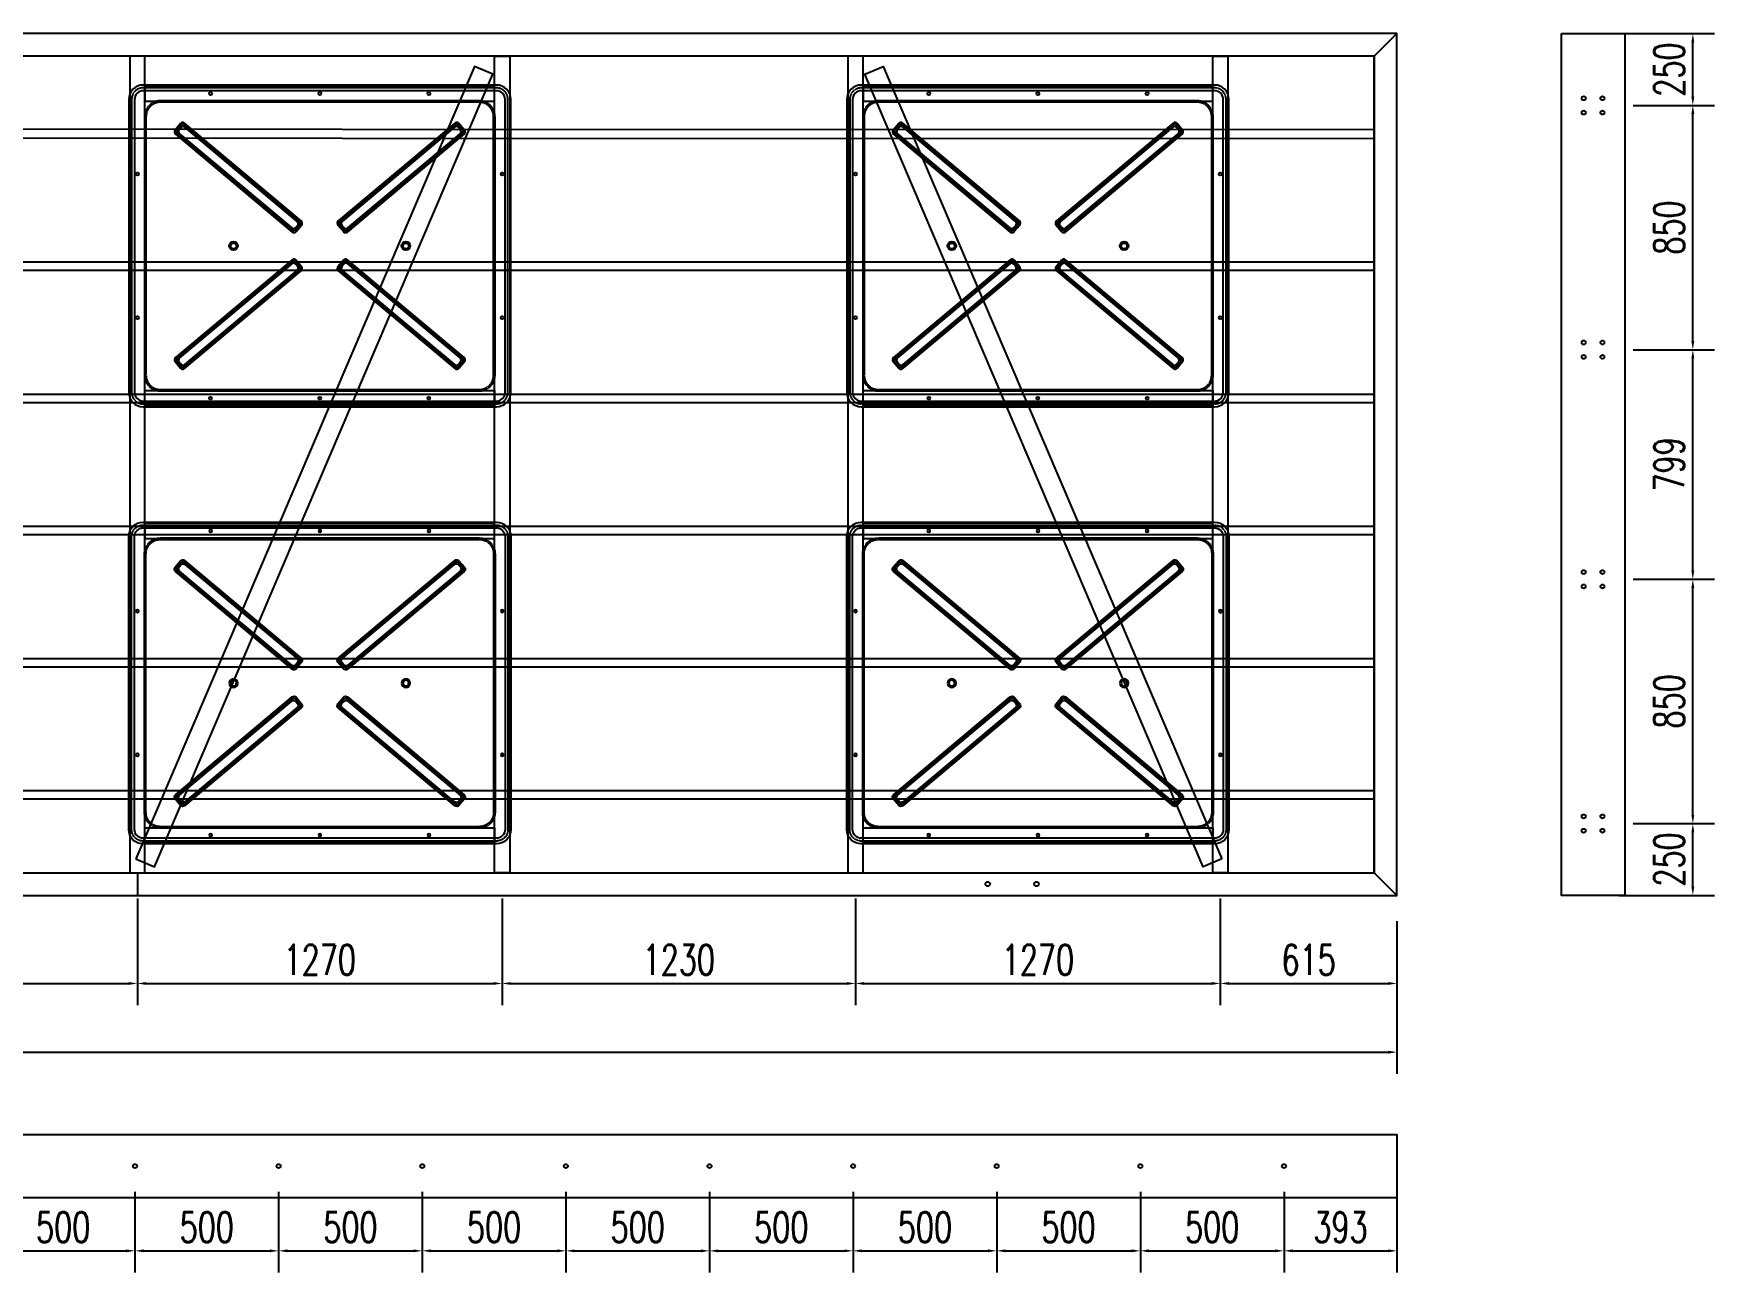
# Model space of a CAD drawing. Header units: millimetres. Extents: x 20612 to 158249, y -13511 to 156976.
# Drawn here: x 72929 to 78780, y 7996 to 12308 of the extents above; entities that cross this region are included whole.
import ezdxf

# ---------------------------------------------------------------- set-up
doc = ezdxf.new("R2010")
doc.units = ezdxf.units.MM
doc.header["$LTSCALE"] = 10
doc.linetypes.add('-6_350_HOLE$0$DASH', pattern=[0.35, 0.25, -0.1])
for name, color, linetype in [('W-FLOAT_BOWL浮筒', 253, 'Continuous'), ('W-STEEL_FRAME钢架', 3, 'Continuous'), ('W-STEEL_KEEL钢龙骨', 5, 'Continuous')]:
    doc.layers.add(name, color=color, linetype=linetype)
doc.styles.add('STANDARD_T3', font='simplex.shx', dxfattribs={"width": 0.7, "bigfont": 'hztxt.shx'})
doc.dimstyles.new('W&&30', dxfattribs={"dimtxt": 105, "dimasz": 30, "dimexe": 75, "dimexo": 90, "dimgap": 30, "dimtad": 1, "dimdec": 0, "dimzin": 0, "dimdsep": 46, "dimtxsty": 'STANDARD_T3', "dimcen": 0.09, "dimclrd": 1, "dimclre": 1, "dimclrt": 7, "dimazin": 2, "dimtfac": 1, "dimtdec": 0, "dimtix": 1, "dimtmove": 2, "dimatfit": 3, "dimfxl": 100, "dimtolj": 1, "dimtzin": 0, "dimarcsym": 0})

# ---------------------------------------------------------------- blocks, each defined once
blk = doc.blocks.new('*D191')
at = {"color": 1, "lineweight": -2, "transparency": 16777216}
for p, q in [((72060.3, 9297.2), (72060.3, 8926.5)), ((73290.3, 9297.2), (73290.3, 8926.5)), ((72090.3, 9001.5), (73260.3, 9001.5))]:
    blk.add_line(p, q, dxfattribs=at)
at = {"color": 1, "transparency": 16777216}
for points in [[(72090.3, 9006.5), (72090.3, 8996.5), (72060.3, 9001.5)], [(73260.3, 9006.5), (73260.3, 8996.5), (73290.3, 9001.5)]]:
    blk.add_solid(points, dxfattribs=at)
at = {"layer": 'Defpoints', "color": 0, "transparency": 16777216}
for p in [(72060.3, 9387.2), (73290.3, 9387.2), (73290.3, 9001.5)]:
    blk.add_point(p, dxfattribs=at)
at = {"color": 7, "transparency": 16777216, "insert": (72675.3, 9084), "char_height": 105, "attachment_point": 5, "style": 'STANDARD_T3'}
blk.add_mtext('\\A1;1230', dxfattribs=at)
blk = doc.blocks.new('*D192')
at = {"color": 1, "lineweight": -2, "transparency": 16777216}
for p, q in [((73290.3, 9297.2), (73290.3, 8926.5)), ((74560.3, 9297.2), (74560.3, 8926.5)), ((73320.3, 9001.5), (74530.3, 9001.5))]:
    blk.add_line(p, q, dxfattribs=at)
at = {"color": 1, "transparency": 16777216}
for points in [[(73320.3, 9006.5), (73320.3, 8996.5), (73290.3, 9001.5)], [(74530.3, 9006.5), (74530.3, 8996.5), (74560.3, 9001.5)]]:
    blk.add_solid(points, dxfattribs=at)
at = {"layer": 'Defpoints', "color": 0, "transparency": 16777216}
for p in [(73290.3, 9387.2), (74560.3, 9387.2), (74560.3, 9001.5)]:
    blk.add_point(p, dxfattribs=at)
at = {"color": 7, "transparency": 16777216, "insert": (73925.3, 9084), "char_height": 105, "attachment_point": 5, "style": 'STANDARD_T3'}
blk.add_mtext('\\A1;1270', dxfattribs=at)
blk = doc.blocks.new('*D193')
at = {"color": 1, "lineweight": -2, "transparency": 16777216}
for p, q in [((74560.3, 9297.2), (74560.3, 8926.5)), ((75790.3, 9297.2), (75790.3, 8926.5)), ((74590.3, 9001.5), (75760.3, 9001.5))]:
    blk.add_line(p, q, dxfattribs=at)
at = {"color": 1, "transparency": 16777216}
for points in [[(74590.3, 9006.5), (74590.3, 8996.5), (74560.3, 9001.5)], [(75760.3, 9006.5), (75760.3, 8996.5), (75790.3, 9001.5)]]:
    blk.add_solid(points, dxfattribs=at)
at = {"layer": 'Defpoints', "color": 0, "transparency": 16777216}
for p in [(74560.3, 9387.2), (75790.3, 9387.2), (75790.3, 9001.5)]:
    blk.add_point(p, dxfattribs=at)
at = {"color": 7, "transparency": 16777216, "insert": (75175.3, 9084), "char_height": 105, "attachment_point": 5, "style": 'STANDARD_T3'}
blk.add_mtext('\\A1;1230', dxfattribs=at)
blk = doc.blocks.new('*D194')
at = {"color": 1, "lineweight": -2, "transparency": 16777216}
for p, q in [((75790.3, 9297.2), (75790.3, 8926.5)), ((77060.3, 9297.2), (77060.3, 8926.5)), ((75820.3, 9001.5), (77030.3, 9001.5))]:
    blk.add_line(p, q, dxfattribs=at)
at = {"color": 1, "transparency": 16777216}
for points in [[(75820.3, 9006.5), (75820.3, 8996.5), (75790.3, 9001.5)], [(77030.3, 9006.5), (77030.3, 8996.5), (77060.3, 9001.5)]]:
    blk.add_solid(points, dxfattribs=at)
at = {"layer": 'Defpoints', "color": 0, "transparency": 16777216}
for p in [(75790.3, 9387.2), (77060.3, 9387.2), (77060.3, 9001.5)]:
    blk.add_point(p, dxfattribs=at)
at = {"color": 7, "transparency": 16777216, "insert": (76425.3, 9084), "char_height": 105, "attachment_point": 5, "style": 'STANDARD_T3'}
blk.add_mtext('\\A1;1270', dxfattribs=at)
blk = doc.blocks.new('1')
at = {"layer": 'W-FLOAT_BOWL浮筒'}
for points in [[(10, -25), (540, -25, 0.414214), (550, -15), (550, 15, 0.414214), (540, 25), (10, 25, 0.414214), (0, 15), (0, -15, 0.414214)], [(15, -20), (535, -20, 0.414214), (545, -10), (545, 10, 0.414214), (535, 20), (15, 20, 0.414214), (5, 10), (5, -10, 0.414214)], [(20, -15), (530, -15, 0.414214), (540, -5), (540, 5, 0.414214), (530, 15), (20, 15, 0.414214), (10, 5), (10, -5, 0.414214)]]:
    blk.add_lwpolyline(points, format="xyb", close=True, dxfattribs=at)
blk = doc.blocks.new('fxpm')
at = {"layer": 'W-FLOAT_BOWL浮筒'}
for points in [[(35.4, -1105.4), (1265.4, -1105.4, 0.414214), (1315.4, -1055.4), (1315.4, -35.4, 0.414214), (1265.4, 14.6), (35.4, 14.6, 0.414214), (-14.6, -35.4), (-14.6, -1055.4, 0.414214)], [(35.4, -1085.4), (1265.4, -1085.4, 0.414214), (1295.4, -1055.4), (1295.4, -35.4, 0.414214), (1265.4, -5.4), (35.4, -5.4, 0.414214), (5.4, -35.4), (5.4, -1055.4, 0.414214)]]:
    blk.add_lwpolyline(points, format="xyb", close=True, dxfattribs=at)
at = {"layer": 'W-FLOAT_BOWL浮筒', "linetype": '-6_350_HOLE$0$DASH', "ltscale": 0.1}
for points in [[(35.4, -1095.4), (1265.4, -1095.4, 0.414214), (1305.4, -1055.4), (1305.4, -35.4, 0.414214), (1265.4, 4.6), (35.4, 4.6, 0.414214), (-4.6, -35.4), (-4.6, -1055.4, 0.414214)], [(95.4, -1050.4), (1205.4, -1050.4, 0.414214), (1260.4, -995.4), (1260.4, -95.4, 0.414214), (1205.4, -40.4), (95.4, -40.4, 0.414214), (40.4, -95.4), (40.4, -995.4, 0.414214)], [(95.4, -1045.4), (1205.4, -1045.4, 0.414214), (1255.4, -995.4), (1255.4, -95.4, 0.414214), (1205.4, -45.4), (95.4, -45.4, 0.414214), (45.4, -95.4), (45.4, -995.4, 0.414214)]]:
    blk.add_lwpolyline(points, format="xyb", close=True, dxfattribs=at)
at = {"layer": 'W-FLOAT_BOWL浮筒'}
for centre, radius in [((270.4, -15.4), 5), ((650.4, -15.4), 5), ((1030.4, -15.4), 5), ((15.4, -295.4), 5), ((1285.4, -295.4), 5), ((350.4, -545.4), 15), ((350.4, -545.4), 10), ((950.4, -545.4), 15), ((950.4, -545.4), 10), ((15.4, -795.4), 5), ((1285.4, -795.4), 5), ((270.4, -1075.4), 5), ((650.4, -1075.4), 5), ((1030.4, -1075.4), 5)]:
    blk.add_circle(centre, radius, dxfattribs=at)
for p, rotation in [((156.1, -130.9), 320.0184917511716), ((723.1, -484.3), 39.98150824882561), ((156.1, -959.8), 39.98150824882561), ((723.1, -606.4), 320.0184917511716)]:
    blk.add_blockref('1', p, dxfattribs=dict(at, rotation=rotation))
blk = doc.blocks.new('*U184')
at = {"layer": 'W-STEEL_FRAME钢架'}
for points in [[(-661.5, -1421), (-608.5, -1421), (-608.5, 1421), (-661.5, 1421)], [(661.5, -1421), (608.5, -1421), (608.5, 1421), (661.5, 1421)]]:
    blk.add_lwpolyline(points, close=True, dxfattribs=at)
at = {"layer": 'W-STEEL_FRAME钢架', "color": 2}
for points in [[(-608.5, 1264.5), (608.5, 1264.5), (608.5, 1317.5), (-608.5, 1317.5)], [(-608.5, 257.5), (608.5, 257.5), (608.5, 204.5), (-608.5, 204.5)], [(-608.5, -257.5), (608.5, -257.5), (608.5, -204.5), (-608.5, -204.5)], [(-608.5, -1264.5), (608.5, -1264.5), (608.5, -1317.5), (-608.5, -1317.5)]]:
    blk.add_lwpolyline(points, close=True, dxfattribs=at)
blk = doc.blocks.new('*U185')
at = {"layer": 'W-STEEL_FRAME钢架', "color": 0, "linetype": 'ByBlock', "lineweight": -2, "transparency": 16777216}
for p in [(0, 0), (2500, 0), (5000, 0), (7500, 0)]:
    blk.add_blockref('*U184', p, dxfattribs=at)
blk = doc.blocks.new('*U186')
at = {"layer": 'W-STEEL_KEEL钢龙骨'}
blk.add_lwpolyline([(-4911, 15), (4911, 15), (4911, -15), (-4911, -15)], close=True, dxfattribs=at)
blk = doc.blocks.new('*U187')
at = {"layer": 'W-STEEL_FRAME钢架', "color": 0, "linetype": 'ByBlock', "lineweight": -2, "transparency": 16777216}
for p in [(0, 1840), (0, 1380), (0, 920), (0, 460), (0, 0)]:
    blk.add_blockref('*U186', p, dxfattribs=at)
blk = doc.blocks.new('*D215')
at = {"color": 1, "lineweight": -2, "transparency": 16777216}
for p, q in [((77060.3, 9297.2), (77060.3, 8926.5)), ((77675.3, 9218.2), (77675.3, 8926.5)), ((77090.3, 9001.5), (77645.3, 9001.5))]:
    blk.add_line(p, q, dxfattribs=at)
at = {"color": 1, "transparency": 16777216}
for points in [[(77090.3, 9006.5), (77090.3, 8996.5), (77060.3, 9001.5)], [(77645.3, 9006.5), (77645.3, 8996.5), (77675.3, 9001.5)]]:
    blk.add_solid(points, dxfattribs=at)
at = {"layer": 'Defpoints', "color": 0, "transparency": 16777216}
for p in [(77060.3, 9387.2), (77675.3, 9308.2), (77675.3, 9001.5)]:
    blk.add_point(p, dxfattribs=at)
at = {"color": 7, "transparency": 16777216, "insert": (77367.8, 9084), "char_height": 105, "attachment_point": 5, "style": 'STANDARD_T3'}
blk.add_mtext('\\A1;615', dxfattribs=at)
blk = doc.blocks.new('*D216')
at = {"color": 1, "lineweight": -2, "transparency": 16777216}
for p, q in [((67695.3, 9218.2), (67695.3, 8687.3)), ((77675.3, 9218.2), (77675.3, 8687.3)), ((67725.3, 8762.3), (77645.3, 8762.3))]:
    blk.add_line(p, q, dxfattribs=at)
at = {"color": 1, "transparency": 16777216}
for points in [[(67725.3, 8767.3), (67725.3, 8757.3), (67695.3, 8762.3)], [(77645.3, 8767.3), (77645.3, 8757.3), (77675.3, 8762.3)]]:
    blk.add_solid(points, dxfattribs=at)
at = {"layer": 'Defpoints', "color": 0, "transparency": 16777216}
for p in [(67695.3, 9308.2), (77675.3, 9308.2), (77675.3, 8762.3)]:
    blk.add_point(p, dxfattribs=at)
at = {"color": 7, "transparency": 16777216, "insert": (72685.3, 8844.8), "char_height": 105, "attachment_point": 5, "style": 'STANDARD_T3'}
blk.add_mtext('\\A1;9980', dxfattribs=at)
blk = doc.blocks.new('*U285')
blk.add_circle((0, 0), 7)
blk = doc.blocks.new('*U286')
at = {"color": 0, "linetype": 'ByBlock', "lineweight": -2, "transparency": 16777216}
for p in [(0, 0), (500, 0), (1000, 0), (1500, 0), (2000, 0), (2500, 0), (3000, 0), (3500, 0), (4000, 0), (4500, 0), (5000, 0), (5500, 0), (6000, 0), (6500, 0)]:
    blk.add_blockref('*U285', p, dxfattribs=at)
blk = doc.blocks.new('*D297')
at = {"color": 1, "lineweight": -2, "transparency": 16777216}
for p, q in [((72782, 8275.6), (72782, 7995.7)), ((73282, 8275.6), (73282, 7995.7)), ((72812, 8070.7), (73252, 8070.7))]:
    blk.add_line(p, q, dxfattribs=at)
at = {"color": 1, "transparency": 16777216}
for points in [[(72812, 8075.7), (72812, 8065.7), (72782, 8070.7)], [(73252, 8075.7), (73252, 8065.7), (73282, 8070.7)]]:
    blk.add_solid(points, dxfattribs=at)
at = {"layer": 'Defpoints', "color": 0, "transparency": 16777216}
for p in [(72782, 8365.6), (73282, 8365.6), (73282, 8070.7)]:
    blk.add_point(p, dxfattribs=at)
at = {"color": 7, "transparency": 16777216, "insert": (73032, 8153.2), "char_height": 105, "attachment_point": 5, "style": 'STANDARD_T3'}
blk.add_mtext('\\A1;500', dxfattribs=at)
blk = doc.blocks.new('*D298')
at = {"color": 1, "lineweight": -2, "transparency": 16777216}
for p, q in [((73282, 8275.6), (73282, 7995.7)), ((73782, 8275.6), (73782, 7995.7)), ((73312, 8070.7), (73752, 8070.7))]:
    blk.add_line(p, q, dxfattribs=at)
at = {"color": 1, "transparency": 16777216}
for points in [[(73312, 8075.7), (73312, 8065.7), (73282, 8070.7)], [(73752, 8075.7), (73752, 8065.7), (73782, 8070.7)]]:
    blk.add_solid(points, dxfattribs=at)
at = {"layer": 'Defpoints', "color": 0, "transparency": 16777216}
for p in [(73282, 8365.6), (73782, 8365.6), (73782, 8070.7)]:
    blk.add_point(p, dxfattribs=at)
at = {"color": 7, "transparency": 16777216, "insert": (73532, 8153.2), "char_height": 105, "attachment_point": 5, "style": 'STANDARD_T3'}
blk.add_mtext('\\A1;500', dxfattribs=at)
blk = doc.blocks.new('*D299')
at = {"color": 1, "lineweight": -2, "transparency": 16777216}
for p, q in [((73782, 8275.6), (73782, 7995.7)), ((74282, 8275.6), (74282, 7995.7)), ((73812, 8070.7), (74252, 8070.7))]:
    blk.add_line(p, q, dxfattribs=at)
at = {"color": 1, "transparency": 16777216}
for points in [[(73812, 8075.7), (73812, 8065.7), (73782, 8070.7)], [(74252, 8075.7), (74252, 8065.7), (74282, 8070.7)]]:
    blk.add_solid(points, dxfattribs=at)
at = {"layer": 'Defpoints', "color": 0, "transparency": 16777216}
for p in [(73782, 8365.6), (74282, 8365.6), (74282, 8070.7)]:
    blk.add_point(p, dxfattribs=at)
at = {"color": 7, "transparency": 16777216, "insert": (74032, 8153.2), "char_height": 105, "attachment_point": 5, "style": 'STANDARD_T3'}
blk.add_mtext('\\A1;500', dxfattribs=at)
blk = doc.blocks.new('*D300')
at = {"color": 1, "lineweight": -2, "transparency": 16777216}
for p, q in [((74282, 8275.6), (74282, 7995.7)), ((74782, 8275.6), (74782, 7995.7)), ((74312, 8070.7), (74752, 8070.7))]:
    blk.add_line(p, q, dxfattribs=at)
at = {"color": 1, "transparency": 16777216}
for points in [[(74312, 8075.7), (74312, 8065.7), (74282, 8070.7)], [(74752, 8075.7), (74752, 8065.7), (74782, 8070.7)]]:
    blk.add_solid(points, dxfattribs=at)
at = {"layer": 'Defpoints', "color": 0, "transparency": 16777216}
for p in [(74282, 8365.6), (74782, 8365.6), (74782, 8070.7)]:
    blk.add_point(p, dxfattribs=at)
at = {"color": 7, "transparency": 16777216, "insert": (74532, 8153.2), "char_height": 105, "attachment_point": 5, "style": 'STANDARD_T3'}
blk.add_mtext('\\A1;500', dxfattribs=at)
blk = doc.blocks.new('*D301')
at = {"color": 1, "lineweight": -2, "transparency": 16777216}
for p, q in [((74782, 8275.6), (74782, 7995.7)), ((75282, 8275.6), (75282, 7995.7)), ((74812, 8070.7), (75252, 8070.7))]:
    blk.add_line(p, q, dxfattribs=at)
at = {"color": 1, "transparency": 16777216}
for points in [[(74812, 8075.7), (74812, 8065.7), (74782, 8070.7)], [(75252, 8075.7), (75252, 8065.7), (75282, 8070.7)]]:
    blk.add_solid(points, dxfattribs=at)
at = {"layer": 'Defpoints', "color": 0, "transparency": 16777216}
for p in [(74782, 8365.6), (75282, 8365.6), (75282, 8070.7)]:
    blk.add_point(p, dxfattribs=at)
at = {"color": 7, "transparency": 16777216, "insert": (75032, 8153.2), "char_height": 105, "attachment_point": 5, "style": 'STANDARD_T3'}
blk.add_mtext('\\A1;500', dxfattribs=at)
blk = doc.blocks.new('*D302')
at = {"color": 1, "lineweight": -2, "transparency": 16777216}
for p, q in [((75282, 8275.6), (75282, 7995.7)), ((75782, 8275.6), (75782, 7995.7)), ((75312, 8070.7), (75752, 8070.7))]:
    blk.add_line(p, q, dxfattribs=at)
at = {"color": 1, "transparency": 16777216}
for points in [[(75312, 8075.7), (75312, 8065.7), (75282, 8070.7)], [(75752, 8075.7), (75752, 8065.7), (75782, 8070.7)]]:
    blk.add_solid(points, dxfattribs=at)
at = {"layer": 'Defpoints', "color": 0, "transparency": 16777216}
for p in [(75282, 8365.6), (75782, 8365.6), (75782, 8070.7)]:
    blk.add_point(p, dxfattribs=at)
at = {"color": 7, "transparency": 16777216, "insert": (75532, 8153.2), "char_height": 105, "attachment_point": 5, "style": 'STANDARD_T3'}
blk.add_mtext('\\A1;500', dxfattribs=at)
blk = doc.blocks.new('*D303')
at = {"color": 1, "lineweight": -2, "transparency": 16777216}
for p, q in [((75782, 8275.6), (75782, 7995.7)), ((76282, 8275.6), (76282, 7995.7)), ((75812, 8070.7), (76252, 8070.7))]:
    blk.add_line(p, q, dxfattribs=at)
at = {"color": 1, "transparency": 16777216}
for points in [[(75812, 8075.7), (75812, 8065.7), (75782, 8070.7)], [(76252, 8075.7), (76252, 8065.7), (76282, 8070.7)]]:
    blk.add_solid(points, dxfattribs=at)
at = {"layer": 'Defpoints', "color": 0, "transparency": 16777216}
for p in [(75782, 8365.6), (76282, 8365.6), (76282, 8070.7)]:
    blk.add_point(p, dxfattribs=at)
at = {"color": 7, "transparency": 16777216, "insert": (76032, 8153.2), "char_height": 105, "attachment_point": 5, "style": 'STANDARD_T3'}
blk.add_mtext('\\A1;500', dxfattribs=at)
blk = doc.blocks.new('*D304')
at = {"color": 1, "lineweight": -2, "transparency": 16777216}
for p, q in [((76282, 8275.6), (76282, 7995.7)), ((76782, 8275.6), (76782, 7995.7)), ((76312, 8070.7), (76752, 8070.7))]:
    blk.add_line(p, q, dxfattribs=at)
at = {"color": 1, "transparency": 16777216}
for points in [[(76312, 8075.7), (76312, 8065.7), (76282, 8070.7)], [(76752, 8075.7), (76752, 8065.7), (76782, 8070.7)]]:
    blk.add_solid(points, dxfattribs=at)
at = {"layer": 'Defpoints', "color": 0, "transparency": 16777216}
for p in [(76282, 8365.6), (76782, 8365.6), (76782, 8070.7)]:
    blk.add_point(p, dxfattribs=at)
at = {"color": 7, "transparency": 16777216, "insert": (76532, 8153.2), "char_height": 105, "attachment_point": 5, "style": 'STANDARD_T3'}
blk.add_mtext('\\A1;500', dxfattribs=at)
blk = doc.blocks.new('*D327')
at = {"color": 1, "lineweight": -2, "transparency": 16777216}
for p, q in [((78498, 9558.2), (78780.2, 9558.2)), ((78705.2, 9338.2), (78705.2, 9528.2)), ((78448, 9308.2), (78780.2, 9308.2))]:
    blk.add_line(p, q, dxfattribs=at)
at = {"color": 1, "transparency": 16777216}
for points in [[(78700.2, 9528.2), (78710.2, 9528.2), (78705.2, 9558.2)], [(78700.2, 9338.2), (78710.2, 9338.2), (78705.2, 9308.2)]]:
    blk.add_solid(points, dxfattribs=at)
at = {"layer": 'Defpoints', "color": 0, "transparency": 16777216}
for p in [(78408, 9558.2), (78705.2, 9558.2), (78358, 9308.2)]:
    blk.add_point(p, dxfattribs=at)
at = {"color": 7, "transparency": 16777216, "insert": (78622.7, 9433.2), "char_height": 105, "attachment_point": 5, "rotation": 90, "style": 'STANDARD_T3'}
blk.add_mtext('\\A1;250', dxfattribs=at)
blk = doc.blocks.new('*D328')
at = {"color": 1, "lineweight": -2, "transparency": 16777216}
for p, q in [((78498, 10408.6), (78780.2, 10408.6)), ((78705.2, 9588.2), (78705.2, 10378.6)), ((78498, 9558.2), (78780.2, 9558.2))]:
    blk.add_line(p, q, dxfattribs=at)
at = {"color": 1, "transparency": 16777216}
for points in [[(78700.2, 10378.6), (78710.2, 10378.6), (78705.2, 10408.6)], [(78700.2, 9588.2), (78710.2, 9588.2), (78705.2, 9558.2)]]:
    blk.add_solid(points, dxfattribs=at)
at = {"layer": 'Defpoints', "color": 0, "transparency": 16777216}
for p in [(78408, 10408.6), (78705.2, 10408.6), (78408, 9558.2)]:
    blk.add_point(p, dxfattribs=at)
at = {"color": 7, "transparency": 16777216, "insert": (78622.7, 9983.4), "char_height": 105, "attachment_point": 5, "rotation": 90, "style": 'STANDARD_T3'}
blk.add_mtext('\\A1;850', dxfattribs=at)
blk = doc.blocks.new('*D329')
at = {"color": 1, "lineweight": -2, "transparency": 16777216}
for p, q in [((78498, 11207.9), (78780.2, 11207.9)), ((78705.2, 10438.6), (78705.2, 11177.9)), ((78498, 10408.6), (78780.2, 10408.6))]:
    blk.add_line(p, q, dxfattribs=at)
at = {"color": 1, "transparency": 16777216}
for points in [[(78700.2, 11177.9), (78710.2, 11177.9), (78705.2, 11207.9)], [(78700.2, 10438.6), (78710.2, 10438.6), (78705.2, 10408.6)]]:
    blk.add_solid(points, dxfattribs=at)
at = {"layer": 'Defpoints', "color": 0, "transparency": 16777216}
for p in [(78408, 11207.9), (78705.2, 11207.9), (78408, 10408.6)]:
    blk.add_point(p, dxfattribs=at)
at = {"color": 7, "transparency": 16777216, "insert": (78622.7, 10808.2), "char_height": 105, "attachment_point": 5, "rotation": 90, "style": 'STANDARD_T3'}
blk.add_mtext('\\A1;799', dxfattribs=at)
blk = doc.blocks.new('*D330')
at = {"color": 1, "lineweight": -2, "transparency": 16777216}
for p, q in [((78498, 12058.2), (78780.2, 12058.2)), ((78705.2, 11237.9), (78705.2, 12028.2)), ((78498, 11207.9), (78780.2, 11207.9))]:
    blk.add_line(p, q, dxfattribs=at)
at = {"color": 1, "transparency": 16777216}
for points in [[(78700.2, 12028.2), (78710.2, 12028.2), (78705.2, 12058.2)], [(78700.2, 11237.9), (78710.2, 11237.9), (78705.2, 11207.9)]]:
    blk.add_solid(points, dxfattribs=at)
at = {"layer": 'Defpoints', "color": 0, "transparency": 16777216}
for p in [(78408, 12058.2), (78705.2, 12058.2), (78408, 11207.9)]:
    blk.add_point(p, dxfattribs=at)
at = {"color": 7, "transparency": 16777216, "insert": (78622.7, 11633.1), "char_height": 105, "attachment_point": 5, "rotation": 90, "style": 'STANDARD_T3'}
blk.add_mtext('\\A1;850', dxfattribs=at)
blk = doc.blocks.new('*D331')
at = {"color": 1, "lineweight": -2, "transparency": 16777216}
for p, q in [((78468.8, 12308.2), (78780.2, 12308.2)), ((78705.2, 12088.2), (78705.2, 12278.2)), ((78498, 12058.2), (78780.2, 12058.2))]:
    blk.add_line(p, q, dxfattribs=at)
at = {"color": 1, "transparency": 16777216}
for points in [[(78700.2, 12278.2), (78710.2, 12278.2), (78705.2, 12308.2)], [(78700.2, 12088.2), (78710.2, 12088.2), (78705.2, 12058.2)]]:
    blk.add_solid(points, dxfattribs=at)
at = {"layer": 'Defpoints', "color": 0, "transparency": 16777216}
for p in [(78378.8, 12308.2), (78705.2, 12308.2), (78408, 12058.2)]:
    blk.add_point(p, dxfattribs=at)
at = {"color": 7, "transparency": 16777216, "insert": (78622.7, 12183.2), "char_height": 105, "attachment_point": 5, "rotation": 90, "style": 'STANDARD_T3'}
blk.add_mtext('\\A1;250', dxfattribs=at)
blk = doc.blocks.new('*D341')
at = {"color": 1, "lineweight": -2, "transparency": 16777216}
for p, q in [((76782, 8275.6), (76782, 7995.7)), ((77282, 8275.6), (77282, 7995.7)), ((76812, 8070.7), (77252, 8070.7))]:
    blk.add_line(p, q, dxfattribs=at)
at = {"color": 1, "transparency": 16777216}
for points in [[(76812, 8075.7), (76812, 8065.7), (76782, 8070.7)], [(77252, 8075.7), (77252, 8065.7), (77282, 8070.7)]]:
    blk.add_solid(points, dxfattribs=at)
at = {"layer": 'Defpoints', "color": 0, "transparency": 16777216}
for p in [(76782, 8365.6), (77282, 8365.6), (77282, 8070.7)]:
    blk.add_point(p, dxfattribs=at)
at = {"color": 7, "transparency": 16777216, "insert": (77032, 8153.2), "char_height": 105, "attachment_point": 5, "style": 'STANDARD_T3'}
blk.add_mtext('\\A1;500', dxfattribs=at)
blk = doc.blocks.new('*D342')
at = {"color": 1, "lineweight": -2, "transparency": 16777216}
for p, q in [((77282, 8275.6), (77282, 7995.7)), ((77675.3, 8275.6), (77675.3, 7995.7)), ((77312, 8070.7), (77645.3, 8070.7))]:
    blk.add_line(p, q, dxfattribs=at)
at = {"color": 1, "transparency": 16777216}
for points in [[(77312, 8075.7), (77312, 8065.7), (77282, 8070.7)], [(77645.3, 8075.7), (77645.3, 8065.7), (77675.3, 8070.7)]]:
    blk.add_solid(points, dxfattribs=at)
at = {"layer": 'Defpoints', "color": 0, "transparency": 16777216}
for p in [(77282, 8365.6), (77675.3, 8365.6), (77675.3, 8070.7)]:
    blk.add_point(p, dxfattribs=at)
at = {"color": 7, "transparency": 16777216, "insert": (77478.6, 8153.2), "char_height": 105, "attachment_point": 5, "style": 'STANDARD_T3'}
blk.add_mtext('\\A1;393', dxfattribs=at)
blk = doc.blocks.new('*U742')
blk.add_circle((0, 0), 8)
blk = doc.blocks.new('*U743')
at = {"color": 0, "linetype": 'ByBlock', "lineweight": -2, "transparency": 16777216}
for p in [(0, 0), (170, 0)]:
    blk.add_blockref('*U742', p, dxfattribs=at)

msp = doc.modelspace()

# ---------------------------------------------------------------- linework, layer by layer
msp.add_line((73290.3, 9387.2), (73290.3, 9308.2))
at = {"layer": 'W-STEEL_FRAME钢架'}
for points in [[(67695.3, 9308.2), (77675.3, 9308.2), (77675.3, 12308.2), (67695.3, 12308.2)], [(77596.3, 9387.2), (77675.3, 9308.2), (77675.3, 12308.2), (77596.3, 12229.2)], [(78248, 12308.2), (78468, 12308.2), (78468, 9308.2), (78248, 9308.2)], [(67774.3, 9387.2), (77596.3, 9387.2), (77596.3, 12229.2), (67774.3, 12229.2)], [(67695.3, 8475.6), (77675.3, 8475.6), (77675.3, 8255.6), (67695.3, 8255.6)]]:
    msp.add_lwpolyline(points, close=True, dxfattribs=at)
at = {"layer": 'W-STEEL_FRAME钢架', "color": 6}
for points in [[(73285.3, 9435.3), (73349.7, 9407.8), (74528.1, 12166.7), (74463.7, 12194.2)], [(77065.2, 9435.3), (77000.8, 9407.8), (75822.4, 12166.7), (75886.8, 12194.2)]]:
    msp.add_lwpolyline(points, close=True, dxfattribs=at)
at = {"layer": 'W-STEEL_FRAME钢架', "color": 2}
for centre in [(78325.3, 12083.2), (78390.6, 12083.2), (78325.3, 12033.2), (78390.6, 12033.2), (78325.3, 11232.9), (78390.6, 11232.9), (78325.3, 11182.9), (78390.6, 11182.9), (78325.3, 10433.6), (78390.6, 10433.6), (78325.3, 10383.6), (78390.6, 10383.6), (78325.3, 9583.2), (78325.3, 9533.2), (78390.6, 9583.2), (78390.6, 9533.2)]:
    msp.add_circle(centre, 7, dxfattribs=at)
at = {"layer": 'W-STEEL_KEEL钢龙骨'}
msp.add_lwpolyline([(70410.8, 11945.7), (77596.3, 11943.2), (77596.3, 11973.2), (70410.8, 11975.7)], close=True, dxfattribs=at)

# ---------------------------------------------------------------- block references
for name, p in [('*U743', (76250.5, 9347.7)), ('*U286', (70782, 8365.6))]:
    msp.add_blockref(name, p)
at = {"layer": 'W-FLOAT_BOWL浮筒'}
for p in [(73274.9, 12114.6), (75774.9, 12114.6)]:
    msp.add_blockref('fxpm', p, dxfattribs=at)
at = {"layer": 'W-FLOAT_BOWL浮筒', "xscale": -1, "rotation": 180}
for p in [(73274.9, 9501.9), (75774.9, 9501.9)]:
    msp.add_blockref('fxpm', p, dxfattribs=at)
at = {"layer": 'W-STEEL_FRAME钢架'}
for name, p in [('*U185', (68925.3, 10808.2)), ('*U187', (72685.3, 9658.2))]:
    msp.add_blockref(name, p, dxfattribs=at)

# ---------------------------------------------------------------- dimensions: what is measured, and where the dimension line sits
for base, p1, p2, picture, middle in [((78705.2, 12308.2), (78408, 12058.2), (78378.8, 12308.2), '*D331', (78622.7, 12183.2)), ((78705.2, 12058.2), (78408, 11207.9), (78408, 12058.2), '*D330', (78622.7, 11633.1)), ((78705.2, 11207.9), (78408, 10408.6), (78408, 11207.9), '*D329', (78622.7, 10808.2)), ((78705.2, 10408.6), (78408, 9558.2), (78408, 10408.6), '*D328', (78622.7, 9983.4)), ((78705.2, 9558.2), (78358, 9308.2), (78408, 9558.2), '*D327', (78622.7, 9433.2))]:
    dim = msp.add_linear_dim(base=base, p1=p1, p2=p2, angle=90, dimstyle='W&&30')
    dim.commit()
    dim.dimension.update_dxf_attribs({"geometry": picture, "text_midpoint": middle})
for base, p1, p2, picture, middle in [((73290.3, 9001.5), (72060.3, 9387.2), (73290.3, 9387.2), '*D191', (72675.3, 9084)), ((74560.3, 9001.5), (73290.3, 9387.2), (74560.3, 9387.2), '*D192', (73925.3, 9084)), ((75790.3, 9001.5), (74560.3, 9387.2), (75790.3, 9387.2), '*D193', (75175.3, 9084)), ((77060.3, 9001.5), (75790.3, 9387.2), (77060.3, 9387.2), '*D194', (76425.3, 9084)), ((77675.3, 9001.5), (77060.3, 9387.2), (77675.3, 9308.2), '*D215', (77367.8, 9084)), ((77675.3, 8762.3), (67695.3, 9308.2), (77675.3, 9308.2), '*D216', (72685.3, 8844.8)), ((73282, 8070.7), (72782, 8365.6), (73282, 8365.6), '*D297', (73032, 8153.2)), ((73782, 8070.7), (73282, 8365.6), (73782, 8365.6), '*D298', (73532, 8153.2)), ((74282, 8070.7), (73782, 8365.6), (74282, 8365.6), '*D299', (74032, 8153.2)), ((74782, 8070.7), (74282, 8365.6), (74782, 8365.6), '*D300', (74532, 8153.2)), ((75282, 8070.7), (74782, 8365.6), (75282, 8365.6), '*D301', (75032, 8153.2)), ((75782, 8070.7), (75282, 8365.6), (75782, 8365.6), '*D302', (75532, 8153.2)), ((76282, 8070.7), (75782, 8365.6), (76282, 8365.6), '*D303', (76032, 8153.2)), ((76782, 8070.7), (76282, 8365.6), (76782, 8365.6), '*D304', (76532, 8153.2)), ((77282, 8070.7), (76782, 8365.6), (77282, 8365.6), '*D341', (77032, 8153.2)), ((77675.3, 8070.7), (77282, 8365.6), (77675.3, 8365.6), '*D342', (77478.6, 8153.2))]:
    dim = msp.add_linear_dim(base=base, p1=p1, p2=p2, dimstyle='W&&30')
    dim.commit()
    dim.dimension.update_dxf_attribs({"geometry": picture, "text_midpoint": middle})

doc.saveas('drawing.dxf')
